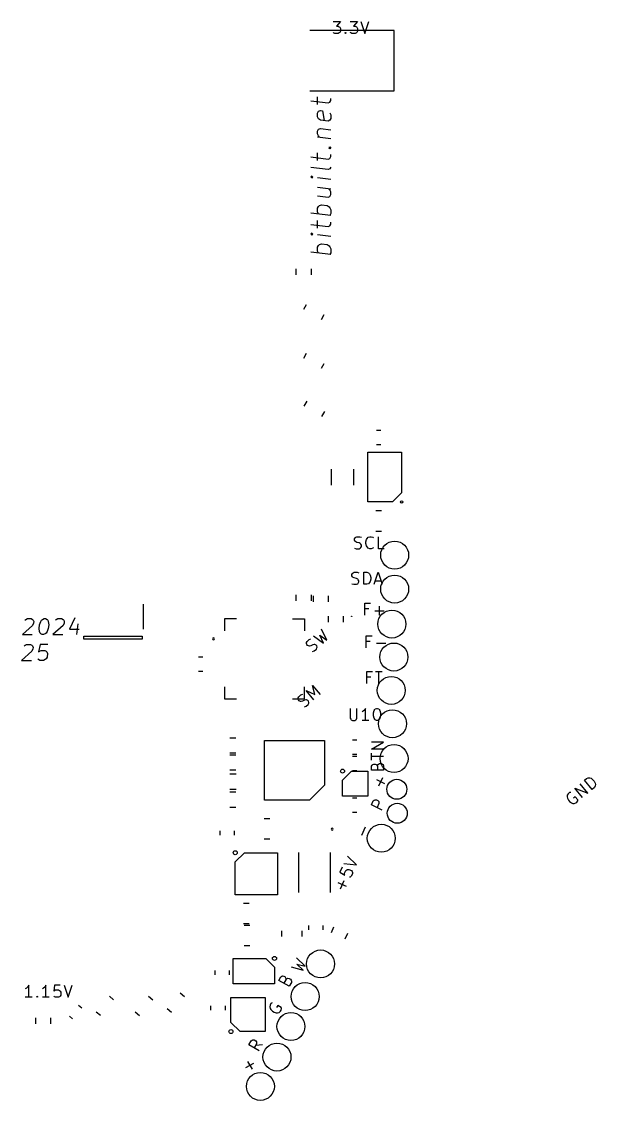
# Model space of a CAD drawing. Extents: x -25.9 to 34.6, y -5.9 to 48.1.
# Drawn here: x 5.9 to 34.6, y -5.9 to 48.1 of the extents above; entities that cross this region are included whole.
import ezdxf

# ---------------------------------------------------------------- set-up
doc = ezdxf.new("R2010")
doc.units = 0
doc.layers.add('BLACK', color=7, linetype='CONTINUOUS')

msp = doc.modelspace()

# ---------------------------------------------------------------- linework, layer by layer
at = {"layer": 'BLACK', "linetype": 'CONTINUOUS'}
for p, q in [((21.44873, 48.092731), (21.820158, 48.092731)), ((21.820158, 48.092731), (21.620158, 47.86416)), ((22.305873, 48.092731), (22.677301, 48.092731)), ((22.677301, 48.092731), (22.477301, 47.86416)), ((22.84873, 48.092731), (23.04873, 47.492731)), ((23.04873, 47.492731), (23.24873, 48.092731)), ((24.504332, 47.651502), (20.284332, 47.651502)), ((21.477301, 47.521302), (21.44873, 47.549874)), ((21.534444, 47.492731), (21.477301, 47.521302)), ((21.620158, 47.86416), (21.705873, 47.86416)), ((21.705873, 47.86416), (21.763016, 47.835588)), ((21.763016, 47.521302), (21.705873, 47.492731)), ((21.763016, 47.835588), (21.791587, 47.807017)), ((21.791587, 47.549874), (21.763016, 47.521302)), ((21.791587, 47.807017), (21.820158, 47.749874)), ((21.820158, 47.607017), (21.791587, 47.549874)), ((21.820158, 47.749874), (21.820158, 47.607017)), ((22.04873, 47.521302), (22.077302, 47.549874)), ((22.077302, 47.492731), (22.04873, 47.521302)), ((22.077302, 47.549874), (22.105873, 47.521302)), ((22.077302, 47.549874), (22.077302, 47.492731)), ((22.105873, 47.521302), (22.077302, 47.492731)), ((22.334444, 47.521302), (22.305873, 47.549874)), ((22.391587, 47.492731), (22.334444, 47.521302)), ((22.477301, 47.86416), (22.563016, 47.86416)), ((22.563016, 47.86416), (22.620159, 47.835588)), ((22.620159, 47.521302), (22.563016, 47.492731)), ((22.620159, 47.835588), (22.64873, 47.807017)), ((22.64873, 47.549874), (22.620159, 47.521302)), ((22.64873, 47.807017), (22.677301, 47.749874)), ((22.677301, 47.607017), (22.64873, 47.549874)), ((22.677301, 47.749874), (22.677301, 47.607017)), ((24.504332, 44.631502), (24.504332, 47.651502)), ((21.705873, 47.492731), (21.534444, 47.492731)), ((22.563016, 47.492731), (22.391587, 47.492731)), ((20.284332, 44.631502), (24.504332, 44.631502)), ((20.677484, 43.944235), (20.677484, 44.325187)), ((20.344151, 44.128758), (21.201293, 44.021615)), ((21.201293, 44.021615), (21.296532, 44.05733)), ((21.296532, 44.05733), (21.344151, 44.146615)), ((21.344151, 44.146615), (21.344151, 44.241854)), ((20.677484, 43.515663), (20.725103, 43.604949)), ((20.677484, 43.325187), (20.677484, 43.515663)), ((20.725103, 43.223996), (20.677484, 43.325187)), ((20.725103, 43.604949), (20.820341, 43.640663)), ((20.820341, 43.164472), (20.725103, 43.223996)), ((20.820341, 43.640663), (20.915579, 43.628758)), ((20.915579, 43.628758), (21.010817, 43.140663)), ((21.296532, 43.53352), (21.344151, 43.43233)), ((21.344151, 43.241853), (21.296532, 43.152568)), ((21.344151, 43.43233), (21.344151, 43.241853)), ((20.677484, 42.610901), (20.725103, 42.700187)), ((20.725103, 42.700187), (20.820341, 42.735901)), ((21.201293, 43.116853), (20.820341, 43.164472)), ((20.820341, 42.735901), (21.344151, 42.670425)), ((21.296532, 43.152568), (21.201293, 43.116853)), ((20.677484, 42.468044), (20.677484, 42.610901)), ((20.725103, 42.366853), (20.677484, 42.468044)), ((20.677484, 42.325187), (21.344151, 42.241853)), ((20.772722, 42.313282), (20.725103, 42.366853)), ((21.248912, 41.777568), (21.296532, 41.819235)), ((21.296532, 41.723997), (21.248912, 41.777568)), ((21.248912, 41.777568), (21.344151, 41.765663)), ((21.296532, 41.819235), (21.344151, 41.765663)), ((21.344151, 41.765663), (21.296532, 41.723997)), ((20.344151, 41.319234), (21.201293, 41.212091)), ((20.677484, 41.134711), (20.677484, 41.515663)), ((21.201293, 41.212091), (21.296532, 41.247806)), ((21.296532, 41.247806), (21.344151, 41.337091)), ((21.344151, 41.337091), (21.344151, 41.43233)), ((21.201293, 40.688281), (20.344151, 40.795424)), ((21.296532, 40.723996), (21.201293, 40.688281)), ((21.344151, 40.813281), (21.296532, 40.723996)), ((20.39177, 40.360901), (20.344151, 40.319234)), ((20.344151, 40.319234), (20.39177, 40.265663)), ((20.344151, 40.319234), (20.439389, 40.30733)), ((20.439389, 40.30733), (20.39177, 40.360901)), ((20.39177, 40.265663), (20.439389, 40.30733)), ((21.344151, 40.194234), (20.677484, 40.277568)), ((20.677484, 39.801377), (21.344151, 39.718044)), ((21.296532, 39.676377), (21.248912, 39.729949)), ((21.344151, 39.575187), (21.296532, 39.676377)), ((21.296532, 39.343044), (21.344151, 39.432329)), ((21.344151, 39.432329), (21.344151, 39.575187)), ((20.677484, 39.372806), (21.201293, 39.307329)), ((20.725103, 38.843044), (20.772722, 38.88471)), ((20.772722, 38.88471), (20.86796, 38.920425)), ((20.86796, 38.920425), (21.153674, 38.88471)), ((21.153674, 38.88471), (21.248912, 38.825187)), ((21.201293, 39.307329), (21.296532, 39.343044)), ((21.344151, 38.38471), (20.344151, 38.50971)), ((20.677484, 38.753758), (20.725103, 38.843044)), ((20.677484, 38.563282), (20.677484, 38.753758)), ((20.725103, 38.462091), (20.677484, 38.563282)), ((21.248912, 38.825187), (21.296532, 38.771615)), ((21.296532, 38.771615), (21.344151, 38.670425)), ((21.344151, 38.479948), (21.296532, 38.390663)), ((21.344151, 38.670425), (21.344151, 38.479948)), ((20.344151, 37.938281), (21.201293, 37.831138)), ((20.677484, 37.753758), (20.677484, 38.13471)), ((21.201293, 37.831138), (21.296532, 37.866853)), ((21.296532, 37.866853), (21.344151, 37.956138)), ((21.344151, 37.956138), (21.344151, 38.051377)), ((20.39177, 37.503758), (20.344151, 37.462091)), ((20.344151, 37.462091), (20.39177, 37.40852)), ((20.344151, 37.462091), (20.439389, 37.450187)), ((20.439389, 37.450187), (20.39177, 37.503758)), ((20.39177, 37.40852), (20.439389, 37.450187)), ((21.344151, 37.337091), (20.677484, 37.420425)), ((20.677484, 36.801377), (20.725103, 36.890663)), ((20.677484, 36.610901), (20.677484, 36.801377)), ((20.725103, 36.890663), (20.772722, 36.932329)), ((20.772722, 36.932329), (20.86796, 36.968044)), ((20.86796, 36.968044), (21.153674, 36.932329)), ((21.153674, 36.932329), (21.248912, 36.872806)), ((21.248912, 36.872806), (21.296532, 36.819234)), ((21.296532, 36.819234), (21.344151, 36.718044)), ((21.344151, 36.718044), (21.344151, 36.527567)), ((21.344151, 36.432329), (20.344151, 36.557329)), ((20.725103, 36.50971), (20.677484, 36.610901)), ((21.344151, 36.527567), (21.296532, 36.438282)), ((19.604332, 35.417861), (19.604332, 35.725143)), ((20.364332, 35.417861), (20.364332, 35.725143)), ((19.984869, 33.695926), (20.125449, 33.939418)), ((20.868215, 33.185926), (21.008795, 33.429418)), ((19.984869, 31.253586), (20.125449, 31.497078)), ((20.868215, 30.743586), (21.008795, 30.987078)), ((20.009869, 28.845926), (20.15045, 29.089418)), ((20.893214, 28.335926), (21.033795, 28.579418)), ((23.626496, 27.651502), (23.842168, 27.651502)), ((23.184332, 26.551502), (24.884332, 26.551502)), ((23.184332, 24.051502), (23.184332, 26.551502)), ((23.626496, 26.931502), (23.842168, 26.931502)), ((24.884332, 26.551502), (24.884332, 24.501502)), ((21.374332, 24.89188), (21.374332, 25.691124)), ((22.494332, 24.89188), (22.494332, 25.691124)), ((24.884332, 24.501502), (24.434332, 24.051502)), ((24.434332, 24.051502), (23.184332, 24.051502)), ((23.874912, 23.601502), (23.593752, 23.601502)), ((22.527301, 22.198445), (22.555873, 22.255588)), ((22.527301, 22.141302), (22.527301, 22.198445)), ((22.555873, 22.08416), (22.527301, 22.141302)), ((22.555873, 22.255588), (22.584444, 22.28416)), ((22.584444, 22.28416), (22.641587, 22.312731)), ((22.641587, 22.312731), (22.784444, 22.312731)), ((22.784444, 22.312731), (22.870158, 22.28416)), ((23.09873, 22.055588), (23.127302, 22.169874)), ((23.127302, 22.169874), (23.155873, 22.227017)), ((23.155873, 22.227017), (23.213016, 22.28416)), ((23.213016, 22.28416), (23.29873, 22.312731)), ((23.29873, 22.312731), (23.355873, 22.312731)), ((23.355873, 22.312731), (23.441587, 22.28416)), ((23.441587, 22.28416), (23.470159, 22.255588)), ((23.874912, 22.581502), (23.593752, 22.581502)), ((23.727302, 21.712731), (23.727302, 22.312731)), ((22.527301, 21.741302), (22.613016, 21.712731)), ((22.584444, 22.055588), (22.555873, 22.08416)), ((22.641587, 22.027017), (22.584444, 22.055588)), ((22.613016, 21.712731), (22.755873, 21.712731)), ((22.755873, 21.998445), (22.641587, 22.027017)), ((22.813016, 21.969874), (22.755873, 21.998445)), ((22.755873, 21.712731), (22.813016, 21.741302)), ((22.841587, 21.941302), (22.813016, 21.969874)), ((22.813016, 21.741302), (22.841587, 21.769874)), ((22.870158, 21.88416), (22.841587, 21.941302)), ((22.841587, 21.769874), (22.870158, 21.827017)), ((22.870158, 21.827017), (22.870158, 21.88416)), ((23.09873, 21.969874), (23.09873, 22.055588)), ((23.127302, 21.855588), (23.09873, 21.969874)), ((23.155873, 21.798445), (23.127302, 21.855588)), ((23.213016, 21.741302), (23.155873, 21.798445)), ((23.29873, 21.712731), (23.213016, 21.741302)), ((23.355873, 21.712731), (23.29873, 21.712731)), ((23.441587, 21.741302), (23.355873, 21.712731)), ((23.470159, 21.769874), (23.441587, 21.741302)), ((24.013016, 21.712731), (23.727302, 21.712731)), ((22.454444, 20.50416), (22.511587, 20.532731)), ((22.511587, 20.532731), (22.654444, 20.532731)), ((22.654444, 20.532731), (22.740158, 20.50416)), ((22.997302, 19.932731), (22.997302, 20.532731)), ((22.997302, 20.532731), (23.140159, 20.532731)), ((23.140159, 20.532731), (23.225873, 20.50416)), ((23.511587, 19.932731), (23.711587, 20.532731)), ((23.711587, 20.532731), (23.911587, 19.932731)), ((22.397301, 20.418445), (22.425873, 20.475588)), ((22.397301, 20.361302), (22.397301, 20.418445)), ((22.425873, 20.30416), (22.397301, 20.361302)), ((22.425873, 20.475588), (22.454444, 20.50416)), ((22.454444, 20.275588), (22.425873, 20.30416)), ((22.511587, 20.247017), (22.454444, 20.275588)), ((22.625873, 20.218445), (22.511587, 20.247017)), ((22.683016, 20.189874), (22.625873, 20.218445)), ((22.711587, 20.161302), (22.683016, 20.189874)), ((22.683016, 19.961302), (22.711587, 19.989874)), ((22.740158, 20.10416), (22.711587, 20.161302)), ((22.711587, 19.989874), (22.740158, 20.047017)), ((22.740158, 20.047017), (22.740158, 20.10416)), ((23.225873, 20.50416), (23.283016, 20.447017)), ((23.283016, 20.018445), (23.225873, 19.961302)), ((23.283016, 20.447017), (23.311587, 20.389874)), ((23.311587, 20.075588), (23.283016, 20.018445)), ((23.311587, 20.389874), (23.340159, 20.275588)), ((23.340159, 20.189874), (23.311587, 20.075588)), ((23.340159, 20.275588), (23.340159, 20.189874)), ((23.56873, 20.10416), (23.854445, 20.10416)), ((22.397301, 19.961302), (22.483016, 19.932731)), ((22.483016, 19.932731), (22.625873, 19.932731)), ((22.625873, 19.932731), (22.683016, 19.961302)), ((23.140159, 19.932731), (22.997302, 19.932731)), ((23.225873, 19.961302), (23.140159, 19.932731)), ((11.939332, 18.936502), (11.939332, 17.686502)), ((19.604332, 19.097861), (19.604332, 19.405143)), ((20.364332, 19.097861), (20.364332, 19.405143)), ((20.464332, 19.047861), (20.464332, 19.355143)), ((21.224332, 19.047861), (21.224332, 19.355143)), ((23.035873, 18.382731), (23.035873, 18.982731)), ((23.035873, 18.982731), (23.321587, 18.982731)), ((23.235873, 18.697017), (23.035873, 18.697017)), ((23.550159, 18.611302), (24.007302, 18.611302)), ((23.77873, 18.382731), (23.77873, 18.839874)), ((6.414666, 17.871005), (5.90038, 17.413862)), ((6.028952, 18.137672), (6.071809, 18.175767)), ((6.071809, 18.175767), (6.152761, 18.213862)), ((6.152761, 18.213862), (6.343237, 18.213862)), ((6.343237, 18.213862), (6.414666, 18.175767)), ((6.414666, 18.175767), (6.447999, 18.137672)), ((6.467047, 17.985291), (6.414666, 17.871005)), ((6.447999, 18.137672), (6.476571, 18.061481)), ((6.476571, 18.061481), (6.467047, 17.985291)), ((6.738476, 17.718624), (6.762285, 17.9091)), ((6.762285, 17.9091), (6.819428, 18.061481)), ((6.819428, 18.061481), (6.867047, 18.137672)), ((6.867047, 18.137672), (6.909904, 18.175767)), ((6.909904, 18.175767), (6.990857, 18.213862)), ((6.990857, 18.213862), (7.067047, 18.213862)), ((7.067047, 18.213862), (7.138476, 18.175767)), ((7.138476, 18.175767), (7.171809, 18.137672)), ((7.171809, 18.137672), (7.200381, 18.061481)), ((7.219428, 17.9091), (7.195619, 17.718624)), ((7.200381, 18.061481), (7.219428, 17.9091)), ((7.938476, 17.871005), (7.42419, 17.413862)), ((7.552762, 18.137672), (7.595619, 18.175767)), ((7.595619, 18.175767), (7.676571, 18.213862)), ((7.676571, 18.213862), (7.867047, 18.213862)), ((7.867047, 18.213862), (7.938476, 18.175767)), ((7.938476, 18.175767), (7.971809, 18.137672)), ((7.990857, 17.985291), (7.938476, 17.871005)), ((7.971809, 18.137672), (8.000381, 18.061481)), ((8.000381, 18.061481), (7.990857, 17.985291)), ((8.519429, 18.251957), (8.257524, 17.680529)), ((8.67181, 17.947196), (8.605143, 17.413862)), ((16.014332, 18.206502), (16.014332, 17.606502)), ((16.614332, 18.206502), (16.014332, 18.206502)), ((19.414332, 18.206502), (20.014332, 18.206502)), ((20.014332, 18.206502), (20.014332, 17.606502)), ((21.204332, 18.335143), (21.204332, 18.027861)), ((21.964332, 18.335143), (21.964332, 18.027861)), ((5.90038, 17.413862), (6.395618, 17.413862)), ((6.757523, 17.566243), (6.738476, 17.718624)), ((6.786095, 17.490053), (6.757523, 17.566243)), ((6.819428, 17.451957), (6.786095, 17.490053)), ((6.890857, 17.413862), (6.819428, 17.451957)), ((6.967047, 17.413862), (6.890857, 17.413862)), ((7.048, 17.451957), (6.967047, 17.413862)), ((7.090857, 17.490053), (7.048, 17.451957)), ((7.138476, 17.566243), (7.090857, 17.490053)), ((7.195619, 17.718624), (7.138476, 17.566243)), ((7.42419, 17.413862), (7.919428, 17.413862)), ((8.257524, 17.680529), (8.752762, 17.680529)), ((8.974332, 17.336502), (11.894332, 17.336502)), ((8.974332, 17.186502), (8.974332, 17.336502)), ((11.894332, 17.336502), (11.894332, 17.186502)), ((20.475444, 17.34919), (20.970551, 16.98139)), ((20.970551, 16.98139), (20.782619, 17.383157)), ((20.782619, 17.383157), (21.145647, 17.128313)), ((21.145647, 17.128313), (20.869409, 17.679767)), ((23.115873, 16.752731), (23.115873, 17.352731)), ((23.115873, 17.352731), (23.401587, 17.352731)), ((5.990856, 16.849717), (6.033713, 16.887812)), ((6.033713, 16.887812), (6.114665, 16.925907)), ((6.114665, 16.925907), (6.305141, 16.925907)), ((6.305141, 16.925907), (6.37657, 16.887812)), ((6.37657, 16.887812), (6.409903, 16.849717)), ((6.409903, 16.849717), (6.438475, 16.773526)), ((6.438475, 16.773526), (6.428951, 16.697336)), ((6.80038, 16.925907), (6.714666, 16.544955)), ((7.181332, 16.925907), (6.80038, 16.925907)), ((11.894332, 17.186502), (8.974332, 17.186502)), ((20.118208, 16.97484), (20.12173, 17.015092)), ((20.133052, 16.9127), (20.118208, 16.97484)), ((20.12173, 17.015092), (20.147138, 17.07371)), ((20.169783, 16.868926), (20.133052, 16.9127)), ((20.147138, 17.07371), (20.256573, 17.165536)), ((20.2284, 16.843518), (20.169783, 16.868926)), ((20.268653, 16.839996), (20.2284, 16.843518)), ((20.256573, 17.165536), (20.3406, 17.198745)), ((20.330792, 16.85484), (20.268653, 16.839996)), ((20.436705, 16.906414), (20.330792, 16.85484)), ((20.498845, 16.921258), (20.436705, 16.906414)), ((20.539097, 16.917736), (20.498845, 16.921258)), ((20.597715, 16.892328), (20.539097, 16.917736)), ((20.634445, 16.848554), (20.597715, 16.892328)), ((20.620359, 16.687544), (20.645768, 16.746162)), ((20.649289, 16.786414), (20.634445, 16.848554)), ((20.645768, 16.746162), (20.649289, 16.786414)), ((23.315873, 17.067017), (23.115873, 17.067017)), ((23.630159, 16.981302), (24.087302, 16.981302)), ((6.37657, 16.58305), (5.862284, 16.125907)), ((6.428951, 16.697336), (6.37657, 16.58305)), ((6.705142, 16.164002), (6.671808, 16.202098)), ((6.714666, 16.544955), (6.757523, 16.58305)), ((6.757523, 16.58305), (6.838475, 16.621145)), ((6.838475, 16.621145), (7.028951, 16.621145)), ((7.028951, 16.621145), (7.10038, 16.58305)), ((7.090856, 16.202098), (7.047999, 16.164002)), ((7.138475, 16.278288), (7.090856, 16.202098)), ((7.10038, 16.58305), (7.133713, 16.544955)), ((7.133713, 16.544955), (7.162285, 16.468764)), ((7.162285, 16.468764), (7.138475, 16.278288)), ((14.932168, 16.291502), (14.716496, 16.291502)), ((20.426898, 16.562508), (20.510924, 16.595718)), ((20.510924, 16.595718), (20.620359, 16.687544)), ((5.862284, 16.125907), (6.357522, 16.125907)), ((6.77657, 16.125907), (6.705142, 16.164002)), ((6.967046, 16.125907), (6.77657, 16.125907)), ((7.047999, 16.164002), (6.967046, 16.125907)), ((14.932168, 15.571502), (14.716496, 15.571502)), ((23.145873, 14.962731), (23.145873, 15.562731)), ((23.145873, 15.562731), (23.431587, 15.562731)), ((23.345873, 15.277017), (23.145873, 15.277017)), ((23.574444, 15.562731), (23.917302, 15.562731)), ((23.745873, 14.962731), (23.745873, 15.562731)), ((16.014332, 14.806502), (16.014332, 14.206502)), ((20.014332, 14.206502), (20.014332, 14.806502)), ((20.49489, 14.156294), (20.109217, 14.615921)), ((20.109217, 14.615921), (20.537907, 14.416174)), ((20.537907, 14.416174), (20.415635, 14.873036)), ((20.415635, 14.873036), (20.801308, 14.413409)), ((16.014332, 14.206502), (16.614332, 14.206502)), ((19.414332, 14.206502), (20.014332, 14.206502)), ((19.708208, 14.20484), (19.71173, 14.245092)), ((19.723052, 14.1427), (19.708208, 14.20484)), ((19.71173, 14.245092), (19.737138, 14.30371)), ((19.759783, 14.098926), (19.723052, 14.1427)), ((19.737138, 14.30371), (19.846573, 14.395536)), ((19.8184, 14.073518), (19.759783, 14.098926)), ((19.858653, 14.069996), (19.8184, 14.073518)), ((19.846573, 14.395536), (19.9306, 14.428745)), ((19.920792, 14.08484), (19.858653, 14.069996)), ((20.026705, 14.136414), (19.920792, 14.08484)), ((20.088845, 14.151258), (20.026705, 14.136414)), ((20.129097, 14.147736), (20.088845, 14.151258)), ((20.187715, 14.122328), (20.129097, 14.147736)), ((20.224445, 14.078554), (20.187715, 14.122328)), ((20.239289, 14.016414), (20.224445, 14.078554)), ((20.016898, 13.792508), (20.100924, 13.825718)), ((20.100924, 13.825718), (20.210359, 13.917544)), ((20.210359, 13.917544), (20.235768, 13.976162)), ((20.235768, 13.976162), (20.239289, 14.016414)), ((22.305873, 13.722731), (22.305873, 13.237017)), ((22.64873, 13.237017), (22.64873, 13.722731)), ((22.963015, 13.579874), (22.905872, 13.551302)), ((23.020158, 13.637017), (22.963015, 13.579874)), ((23.077301, 13.722731), (23.020158, 13.637017)), ((23.077301, 13.122731), (23.077301, 13.722731)), ((23.477301, 13.49416), (23.505873, 13.608445)), ((23.505873, 13.608445), (23.534444, 13.665588)), ((23.534444, 13.665588), (23.563016, 13.69416)), ((23.563016, 13.69416), (23.620158, 13.722731)), ((23.620158, 13.722731), (23.677301, 13.722731)), ((23.677301, 13.722731), (23.734444, 13.69416)), ((23.734444, 13.69416), (23.763016, 13.665588)), ((23.763016, 13.665588), (23.791587, 13.608445)), ((23.791587, 13.608445), (23.820158, 13.49416)), ((22.305873, 13.237017), (22.334444, 13.179874)), ((22.334444, 13.179874), (22.363016, 13.151302)), ((22.363016, 13.151302), (22.420158, 13.122731)), ((22.420158, 13.122731), (22.534444, 13.122731)), ((22.534444, 13.122731), (22.591587, 13.151302)), ((22.591587, 13.151302), (22.620158, 13.179874)), ((22.620158, 13.179874), (22.64873, 13.237017)), ((23.248729, 13.122731), (22.905872, 13.122731)), ((23.477301, 13.351302), (23.477301, 13.49416)), ((23.505873, 13.237017), (23.477301, 13.351302)), ((23.534444, 13.179874), (23.505873, 13.237017)), ((23.563016, 13.151302), (23.534444, 13.179874)), ((23.620158, 13.122731), (23.563016, 13.151302)), ((23.677301, 13.122731), (23.620158, 13.122731)), ((23.734444, 13.151302), (23.677301, 13.122731)), ((23.763016, 13.179874), (23.734444, 13.151302)), ((23.791587, 13.237017), (23.763016, 13.179874)), ((23.820158, 13.351302), (23.791587, 13.237017)), ((23.820158, 13.49416), (23.820158, 13.351302)), ((16.280691, 12.251503), (16.587973, 12.251503)), ((18.024332, 12.121502), (21.024332, 12.121502)), ((18.024332, 9.121502), (18.024332, 12.121502)), ((21.024332, 12.121502), (21.024332, 9.871503)), ((22.637167, 12.136503), (22.421495, 12.136503)), ((23.383103, 11.680187), (23.983103, 12.023044)), ((23.983103, 12.023044), (23.383103, 12.023044)), ((16.280691, 11.491503), (16.587973, 11.491503)), ((16.587974, 11.381503), (16.280692, 11.381503)), ((22.637167, 11.416503), (22.421495, 11.416503)), ((23.983103, 11.680187), (23.383103, 11.680187)), ((23.383103, 11.137329), (23.383103, 11.480186)), ((22.421496, 11.336503), (22.637167, 11.336502)), ((23.983103, 11.308758), (23.383103, 11.308758)), ((23.383103, 10.823044), (23.411674, 10.880186)), ((23.383103, 10.623044), (23.383103, 10.823044)), ((23.411674, 10.880186), (23.440246, 10.908758)), ((23.440246, 10.908758), (23.497389, 10.937329)), ((23.497389, 10.937329), (23.554532, 10.937329)), ((23.554532, 10.937329), (23.611674, 10.908758)), ((23.611674, 10.908758), (23.640246, 10.880186)), ((23.640246, 10.880186), (23.668817, 10.823044)), ((23.668817, 10.823044), (23.697389, 10.908758)), ((23.668817, 10.823044), (23.668817, 10.623044)), ((23.697389, 10.908758), (23.72596, 10.937329)), ((23.72596, 10.937329), (23.783103, 10.965901)), ((23.783103, 10.965901), (23.868817, 10.965901)), ((23.868817, 10.965901), (23.92596, 10.937329)), ((23.92596, 10.937329), (23.954532, 10.908758)), ((23.954532, 10.908758), (23.983103, 10.851615)), ((23.983103, 10.851615), (23.983103, 10.623044)), ((16.587974, 10.621503), (16.280692, 10.621503)), ((16.290692, 10.441503), (16.597974, 10.441503)), ((21.925332, 10.126502), (22.379332, 10.580502)), ((22.379332, 10.580502), (23.183332, 10.580502)), ((22.421497, 10.616502), (22.637168, 10.616501)), ((23.183332, 10.580502), (23.183332, 9.322502)), ((23.983103, 10.623044), (23.383103, 10.623044)), ((21.024332, 9.871503), (20.274331, 9.121503)), ((21.925332, 9.322502), (21.925332, 10.126502)), ((24.049392, 9.951898), (23.635079, 10.145095)), ((23.745637, 9.84134), (23.938834, 10.255652)), ((33.936776, 9.264661), (33.551103, 9.724288)), ((33.551103, 9.724288), (34.19942, 9.485046)), ((34.19942, 9.485046), (33.813747, 9.944672)), ((34.032616, 10.128326), (34.142051, 10.220153)), ((34.418289, 9.668699), (34.032616, 10.128326)), ((34.142051, 10.220153), (34.226078, 10.253362)), ((34.226078, 10.253362), (34.306582, 10.246318)), ((34.306582, 10.246318), (34.3652, 10.22091)), ((34.3652, 10.22091), (34.460549, 10.151727)), ((34.527724, 9.760526), (34.418289, 9.668699)), ((34.460549, 10.151727), (34.515645, 10.086066)), ((34.515645, 10.086066), (34.567219, 9.980153)), ((34.57502, 9.837509), (34.527724, 9.760526)), ((34.567219, 9.980153), (34.582063, 9.918014)), ((34.582063, 9.918014), (34.57502, 9.837509)), ((16.280692, 9.541503), (16.587974, 9.541503)), ((16.290692, 9.681503), (16.597974, 9.681503)), ((23.183332, 9.322502), (21.925332, 9.322502)), ((22.426496, 9.241502), (22.642168, 9.241502)), ((33.175503, 9.371825), (33.16846, 9.29132)), ((33.16846, 9.29132), (33.183303, 9.229181)), ((33.222798, 9.448808), (33.175503, 9.371825)), ((33.183303, 9.229181), (33.234878, 9.123267)), ((33.288459, 9.503904), (33.222798, 9.448808)), ((33.350599, 9.518747), (33.288459, 9.503904)), ((33.574505, 9.296356), (33.486957, 9.222895)), ((33.703062, 9.143147), (33.574505, 9.296356)), ((16.280692, 8.781503), (16.587974, 8.781503)), ((20.274331, 9.121503), (18.024332, 9.121502)), ((23.369008, 8.888313), (23.465607, 9.095469)), ((23.912793, 8.634742), (23.369008, 8.888313)), ((23.465607, 9.095469), (23.515651, 9.135183)), ((23.515651, 9.135183), (23.55362, 9.149003)), ((23.55362, 9.149003), (23.617484, 9.150748)), ((23.617484, 9.150748), (23.695168, 9.114523)), ((23.750446, 8.962646), (23.653848, 8.75549)), ((23.695168, 9.114523), (23.734882, 9.064479)), ((23.734882, 9.064479), (23.748702, 9.02651)), ((23.748702, 9.02651), (23.750446, 8.962646)), ((33.234878, 9.123267), (33.289974, 9.057606)), ((33.289974, 9.057606), (33.385322, 8.988424)), ((33.385322, 8.988424), (33.44394, 8.963015)), ((33.44394, 8.963015), (33.524445, 8.955972)), ((33.524445, 8.955972), (33.608471, 8.989181)), ((33.608471, 8.989181), (33.652245, 9.025912)), ((33.652245, 9.025912), (33.69954, 9.102895)), ((33.69954, 9.102895), (33.703062, 9.143147)), ((18.279912, 8.201502), (17.998752, 8.201502)), ((22.426496, 8.521502), (22.642168, 8.521502)), ((15.804332, 7.383666), (15.804332, 7.599338)), ((16.524332, 7.383666), (16.524332, 7.599338)), ((22.885637, 7.37134), (23.078834, 7.785652)), ((18.279912, 7.181502), (17.998752, 7.181502)), ((16.556332, 6.041502), (17.014332, 6.499502)), ((17.014332, 6.499502), (18.672332, 6.499502)), ((18.672332, 6.499502), (18.672332, 4.383502)), ((19.724332, 6.511502), (19.724332, 4.511502)), ((21.324332, 4.511502), (21.324332, 6.511502)), ((16.556332, 4.383502), (16.556332, 6.041502)), ((21.998225, 5.961777), (22.626534, 5.889467)), ((22.626534, 5.889467), (22.167273, 6.3243)), ((21.913701, 5.780515), (21.792953, 5.52157)), ((21.792953, 5.52157), (22.039824, 5.374927)), ((22.024259, 5.47676), (22.084633, 5.606233)), ((22.026004, 5.412897), (22.024259, 5.47676)), ((22.039824, 5.374927), (22.026004, 5.412897)), ((22.084633, 5.606233), (22.134677, 5.645947)), ((22.134677, 5.645947), (22.172647, 5.659767)), ((22.172647, 5.659767), (22.23651, 5.661512)), ((22.23651, 5.661512), (22.365983, 5.601138)), ((22.421262, 5.44926), (22.360888, 5.319788)), ((22.365983, 5.601138), (22.405697, 5.551094)), ((22.405697, 5.551094), (22.419517, 5.513124)), ((22.419517, 5.513124), (22.421262, 5.44926)), ((22.119392, 4.801898), (21.705079, 4.995095)), ((21.815637, 4.69134), (22.008834, 5.105652)), ((22.310844, 5.280074), (22.272874, 5.266254)), ((22.360888, 5.319788), (22.310844, 5.280074)), ((18.672332, 4.383502), (16.556332, 4.383502)), ((17.254912, 3.951502), (16.973752, 3.951502)), ((17.254912, 2.931502), (16.973752, 2.931502)), ((17.279912, 2.851502), (16.998752, 2.851502)), ((20.214332, 2.859338), (20.214332, 2.643666)), ((20.934332, 2.859338), (20.934332, 2.643666)), ((21.365004, 2.512851), (21.494867, 2.791343)), ((18.874332, 2.582082), (18.874332, 2.300922)), ((19.894332, 2.582082), (19.894332, 2.300922)), ((22.053797, 2.191661), (22.18366, 2.470153)), ((17.279912, 1.831502), (16.998752, 1.831502)), ((16.447332, 1.208502), (18.083332, 1.208502)), ((16.447332, -0.064498), (16.447332, 1.208502)), ((18.083332, 1.208502), (18.519332, 0.772502)), ((20.061899, 0.813477), (19.613712, 1.237195)), ((15.554332, 0.393666), (15.554332, 0.609338)), ((16.274332, 0.393666), (16.274332, 0.609338)), ((18.520332, 0.771502), (18.520332, -0.064498)), ((19.356569, 0.79181), (19.947613, 0.615528)), ((19.947613, 0.615528), (19.633602, 0.928788)), ((19.633602, 0.928788), (20.061899, 0.813477)), ((18.735141, 0.111298), (18.835141, 0.284503)), ((19.254756, -0.188702), (18.735141, 0.111298)), ((18.835141, 0.284503), (18.888456, 0.319704)), ((18.888456, 0.319704), (18.927485, 0.330162)), ((18.927485, 0.330162), (18.991258, 0.326334)), ((19.082577, 0.141645), (18.982577, -0.03156)), ((18.991258, 0.326334), (19.040745, 0.297763)), ((19.040745, 0.297763), (19.075947, 0.244448)), ((19.075947, 0.244448), (19.086404, 0.205418)), ((19.086404, 0.205418), (19.082577, 0.141645)), ((19.082577, 0.141645), (19.150177, 0.201591)), ((19.150177, 0.201591), (19.189207, 0.212048)), ((19.189207, 0.212048), (19.25298, 0.208221)), ((19.25298, 0.208221), (19.32721, 0.165363)), ((19.369042, 0.009246), (19.254756, -0.188702)), ((19.32721, 0.165363), (19.362412, 0.112048)), ((19.362412, 0.112048), (19.37287, 0.073019)), ((19.37287, 0.073019), (19.369042, 0.009246)), ((6.104444, -0.280126), (6.047301, -0.308698)), ((6.161587, -0.222983), (6.104444, -0.280126)), ((6.21873, -0.137269), (6.161587, -0.222983)), ((6.21873, -0.737269), (6.21873, -0.137269)), ((6.961587, -0.280126), (6.904444, -0.308698)), ((7.01873, -0.222983), (6.961587, -0.280126)), ((7.075873, -0.137269), (7.01873, -0.222983)), ((7.075873, -0.737269), (7.075873, -0.137269)), ((7.504445, -0.137269), (7.475873, -0.422983)), ((7.475873, -0.422983), (7.504445, -0.394412)), ((7.790159, -0.137269), (7.504445, -0.137269)), ((7.504445, -0.394412), (7.561588, -0.36584)), ((7.561588, -0.36584), (7.704445, -0.36584)), ((7.704445, -0.36584), (7.761588, -0.394412)), ((7.761588, -0.394412), (7.790159, -0.422983)), ((7.790159, -0.422983), (7.81873, -0.480126)), ((7.81873, -0.480126), (7.81873, -0.622983)), ((7.990159, -0.137269), (8.190159, -0.737269)), ((8.190159, -0.737269), (8.390159, -0.137269)), ((13.804463, -0.517452), (14.019844, -0.698178)), ((18.520332, -0.064498), (16.447332, -0.064498)), ((6.390158, -0.737269), (6.047301, -0.737269)), ((6.61873, -0.708698), (6.647302, -0.680126)), ((6.647302, -0.737269), (6.61873, -0.708698)), ((6.647302, -0.680126), (6.675873, -0.708698)), ((6.647302, -0.680126), (6.647302, -0.737269)), ((6.675873, -0.708698), (6.647302, -0.737269)), ((7.247301, -0.737269), (6.904444, -0.737269)), ((7.504445, -0.708698), (7.475873, -0.680126)), ((7.561588, -0.737269), (7.504445, -0.708698)), ((7.704445, -0.737269), (7.561588, -0.737269)), ((7.761588, -0.708698), (7.704445, -0.737269)), ((7.790159, -0.680126), (7.761588, -0.708698)), ((7.81873, -0.622983), (7.790159, -0.680126)), ((10.254463, -0.677452), (10.469845, -0.858179)), ((12.210779, -0.679292), (12.42616, -0.860018)), ((16.342332, -0.746498), (18.046332, -0.746498)), ((16.342332, -1.998498), (16.342332, -0.746498)), ((18.046332, -0.746498), (18.046332, -2.450498)), ((18.343712, -1.05601), (18.300855, -1.130241)), ((18.397027, -1.020809), (18.343712, -1.05601)), ((8.715427, -1.133406), (8.880642, -1.272038)), ((9.598819, -1.458817), (9.814201, -1.639544)), ((11.555136, -1.460658), (11.770517, -1.641384)), ((13.14882, -1.298818), (13.364201, -1.479544)), ((15.324332, -1.170662), (15.324332, -1.386334)), ((16.044332, -1.170662), (16.044332, -1.386334)), ((18.300855, -1.130241), (18.282742, -1.218757)), ((18.282742, -1.218757), (18.303657, -1.296816)), ((18.303657, -1.296816), (18.338859, -1.350131)), ((18.338859, -1.350131), (18.423547, -1.432017)), ((18.423547, -1.432017), (18.497778, -1.474875)), ((18.497778, -1.474875), (18.611038, -1.507274)), ((18.611038, -1.507274), (18.674811, -1.511102)), ((18.683492, -1.153208), (18.62635, -1.252182)), ((18.674811, -1.511102), (18.75287, -1.490186)), ((18.856697, -1.253208), (18.683492, -1.153208)), ((18.75287, -1.490186), (18.82047, -1.430241)), ((18.82047, -1.430241), (18.849042, -1.380754)), ((18.849042, -1.380754), (18.867155, -1.292237)), ((18.867155, -1.292237), (18.856697, -1.253208)), ((6.554332, -1.764857), (6.554332, -2.072139)), ((7.314332, -1.764857), (7.314332, -2.072139)), ((8.25262, -1.684958), (8.417835, -1.82359)), ((16.794332, -2.450498), (16.342332, -1.998498)), ((18.046332, -2.450498), (16.794332, -2.450498)), ((17.235141, -3.108702), (17.349427, -2.910754)), ((17.754756, -3.408702), (17.235141, -3.108702)), ((17.349427, -2.910754), (17.402742, -2.875552)), ((17.402742, -2.875552), (17.441771, -2.865094)), ((17.441771, -2.865094), (17.505544, -2.868922)), ((17.505544, -2.868922), (17.579774, -2.911779)), ((17.621606, -3.067897), (17.50732, -3.265845)), ((17.926185, -3.111779), (17.578749, -3.142127)), ((17.579774, -2.911779), (17.614976, -2.965094)), ((17.614976, -2.965094), (17.625434, -3.004124)), ((17.625434, -3.004124), (17.621606, -3.067897)), ((17.089734, -4.255013), (17.485631, -4.026441)), ((17.173397, -3.942778), (17.401968, -4.338676))]:
    msp.add_line(p, q, dxfattribs=at)
at = {"layer": 'BLACK'}
for centre, radius in [((24.884332, 24.051502), 0.06), ((24.534332, 21.391502), 0.7), ((24.534332, 19.691502), 0.7), ((24.394332, 17.941502), 0.7), ((22.383332, 18.321502), 0.00949), ((24.494332, 16.291502), 0.7), ((24.364332, 14.621502), 0.7), ((24.424332, 12.951502), 0.7), ((24.504332, 11.211502), 0.7), ((21.925332, 10.580502), 0.1), ((24.644332, 9.671502), 0.5), ((24.664332, 8.471502), 0.5), ((23.864332, 7.221502), 0.7), ((16.556332, 6.499502), 0.1), ((20.824332, 0.931502), 0.7), ((18.520332, 1.207502), 0.1), ((20.054332, -0.698498), 0.7), ((19.344332, -2.198498), 0.7), ((16.342332, -2.450498), 0.1), ((18.644332, -3.728498), 0.7), ((17.814332, -5.198498), 0.7)]:
    msp.add_circle(centre, radius, dxfattribs=at)
for centre, start, end in [((15.464332, 17.206502), 0, 180), ((15.464332, 17.206502), -180, 0), ((21.404332, 7.676502), 0, 180), ((21.404332, 7.676502), -180, 0)]:
    msp.add_arc(centre, 0.05, start, end, dxfattribs=at)

doc.saveas('drawing.dxf')
